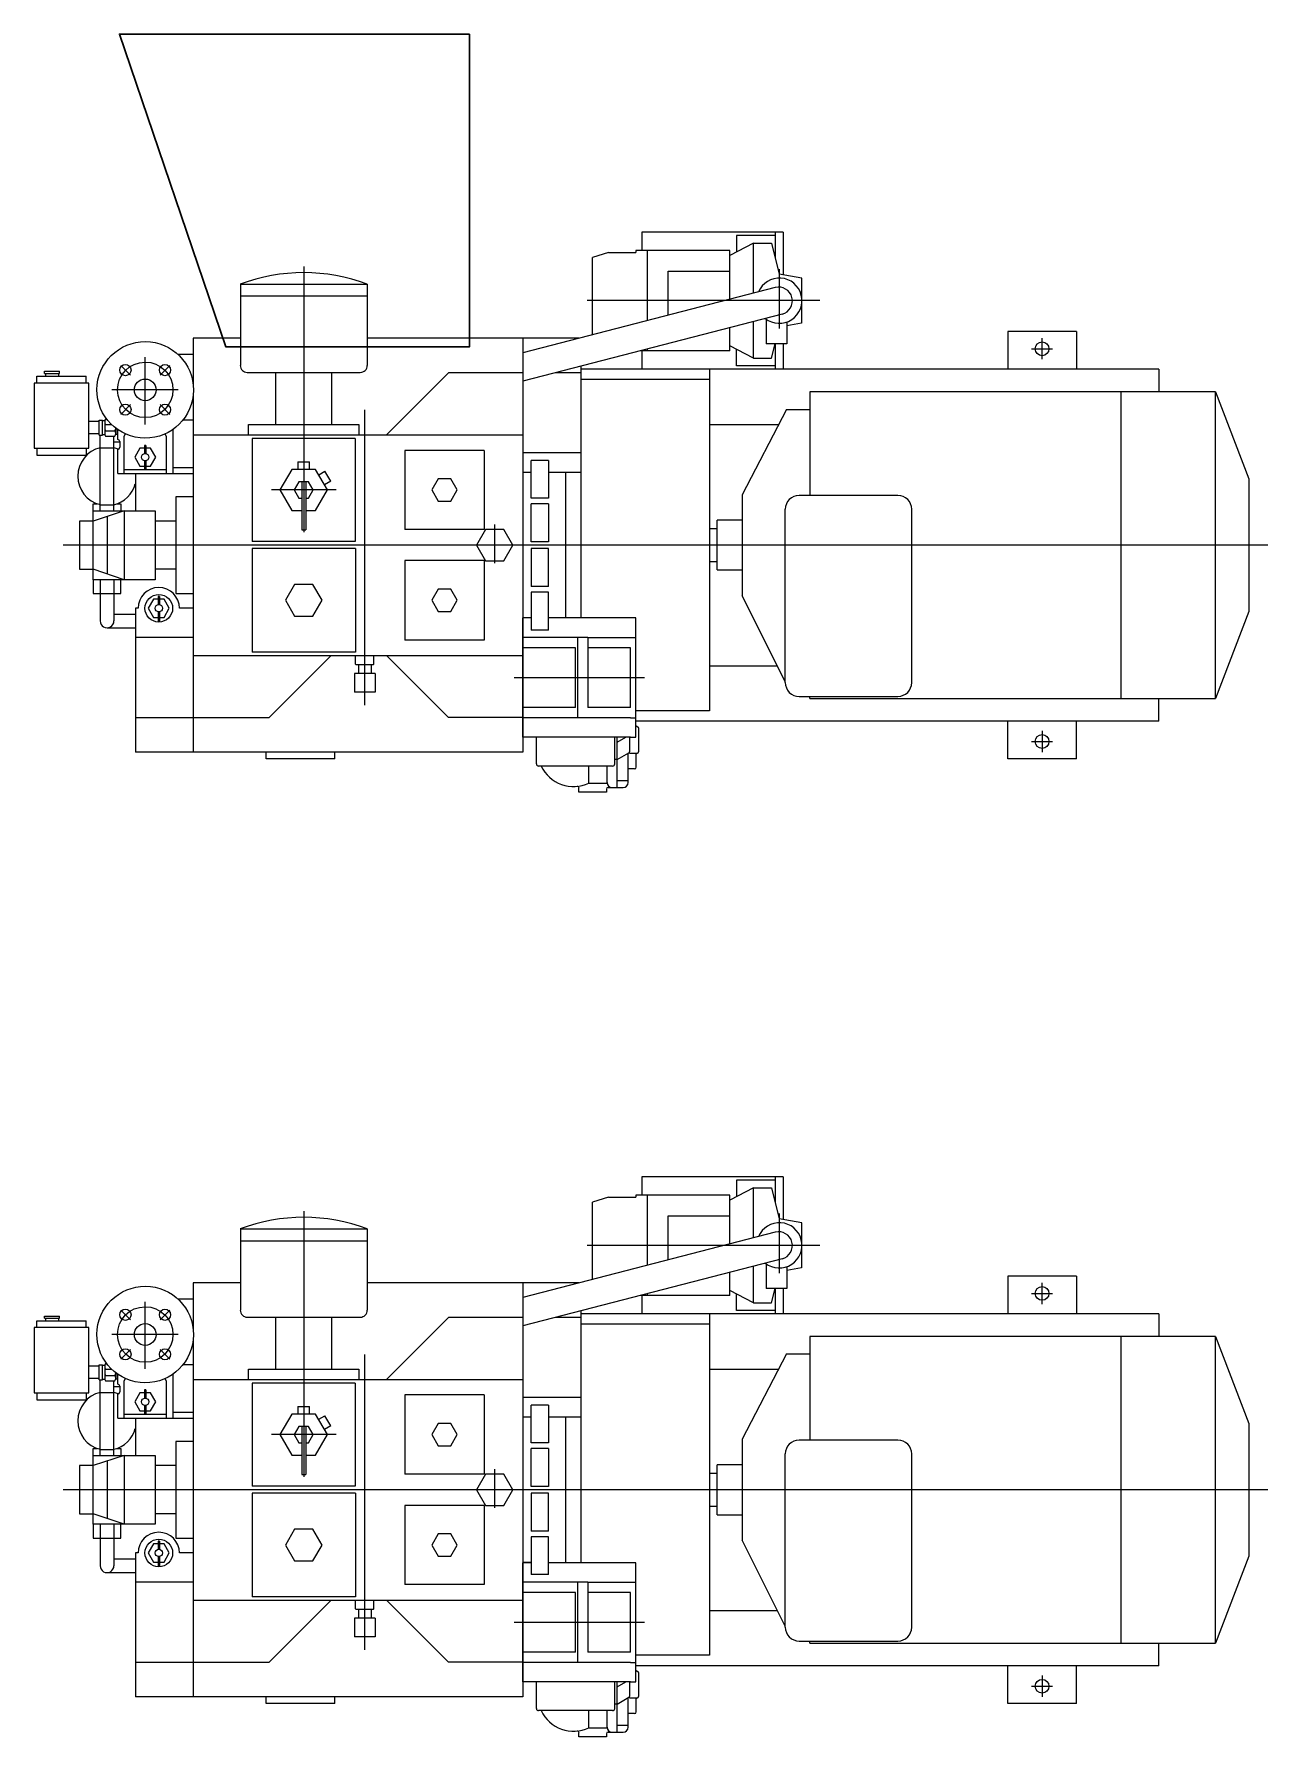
# Model space of a CAD drawing. Header units: millimetres. Extents: x -1838618 to -1600818, y -1770412 to -1553248.
# Drawn here: x -1775000 to -1773027, y -1694119 to -1691396 of the extents above; entities that cross this region are included whole.
import ezdxf

# ---------------------------------------------------------------- set-up
doc = ezdxf.new("R2010")
doc.units = ezdxf.units.MM
doc.header["$LTSCALE"] = 100
doc.layers.add('412equipment', color=6, linetype='Continuous')
doc.layers.add('Vent', color=181, linetype='Continuous', lineweight=30)

# ---------------------------------------------------------------- blocks, each defined once
blk = doc.blocks.new('ENGINEER')
at = {"layer": '412equipment', "color": 9}
for p, q in [((-7203.4, 3433.3), (-7429.5, 3433.3)), ((-7429.5, 3433.3), (-7429.5, 3403.7)), ((-7216.6, 3433.3), (-7216.6, 3392.6)), ((-7203.4, 3433.3), (-7203.4, 3364.9)), ((-7251, 3415.3), (-7288.8, 3395.6)), ((-7278.1, 3427.8), (-7278.1, 3401.2)), ((-7216.6, 3427.8), (-7278.1, 3427.8)), ((-7251, 3335.6), (-7251, 3415.3)), ((-7251, 3415.3), (-7241.5, 3415.3)), ((-7241.5, 3415.3), (-7222.3, 3415.3)), ((-7222.3, 3415.3), (-7210, 3366)), ((-7970.3, 3378.3), (-7970.3, 2953.4)), ((-7483.1, 3400.4), (-7508.3, 3392.5)), ((-7508.3, 3269.1), (-7508.3, 3392.5)), ((-7483.1, 3400.4), (-7439.2, 3400.4)), ((-7288.8, 3403.7), (-7439.2, 3403.7)), ((-7439.2, 3403.7), (-7439.2, 3400.4)), ((-7421.3, 3403.7), (-7421.3, 3291.6)), ((-7288.8, 3325.8), (-7288.8, 3403.7)), ((-8071.7, 3349.8), (-7868.8, 3349.8)), ((-8071.7, 3349.8), (-8071.7, 3219.8)), ((-7868.8, 3349.8), (-7868.8, 3219.8)), ((-7387.5, 3300.3), (-7387.5, 3370.7)), ((-7387.5, 3370.7), (-7288.8, 3370.7)), ((-7210, 3366), (-7210, 3359.8)), ((-7173.5, 3359.7), (-7210, 3366)), ((-7173.5, 3287.4), (-7173.5, 3359.7)), ((-8071.7, 3331.1), (-7868.8, 3331.1)), ((-7216.2, 3344.6), (-7620.1, 3240.3)), ((-7205.2, 3302), (-7620.1, 3194.9)), ((-7288.8, 3243.5), (-7288.8, 3280.5)), ((-7251, 3231.8), (-7251, 3290.2)), ((-7230.5, 3293.9), (-7230.5, 3254.4)), ((-7197.7, 3289.4), (-7197.7, 3254.4)), ((-7174.3, 3287.4), (-7197.7, 3283.3)), ((-6844.4, 3274.2), (-6844.4, 3213.8)), ((-6734.6, 3274.2), (-6844.4, 3274.2)), ((-6734.6, 3274.2), (-6734.6, 3213.8)), ((-8147, 3263.5), (-8147, 3188.6)), ((-8071.7, 3263.5), (-8147, 3263.5)), ((-7530.3, 3263.5), (-7868.8, 3263.5)), ((-7620.1, 3263.5), (-7620.1, 2601.7)), ((-7531.9, 3263.5), (-7531.9, 3263.1)), ((-7288.8, 3243.5), (-7432.2, 3243.5)), ((-7429.5, 3243.5), (-7429.5, 3213.8)), ((-7421.3, 3246.3), (-7421.3, 3243.5)), ((-7251, 3231.8), (-7288.8, 3251.5)), ((-7278.1, 3219.3), (-7278.1, 3245.9)), ((-7197.7, 3254.4), (-7230.5, 3254.4)), ((-7222.3, 3231.8), (-7216.6, 3254.4)), ((-7216.6, 3254.4), (-7216.6, 3213.8)), ((-7203.4, 3254.4), (-7203.4, 3213.8)), ((-8247.5, 3204.6), (-8263, 3220.1)), ((-8223.8, 3125.8), (-8223.8, 3233.2)), ((-8200.1, 3204.6), (-8184.6, 3220.1)), ((-8171.8, 3238), (-8147, 3238)), ((-8147, 3238), (-8147, 3188.6)), ((-7527.4, 3218.9), (-7527.4, 2816.1)), ((-6602.9, 3213.8), (-7527.4, 3213.8)), ((-7321.3, 3213.8), (-7321.3, 2667.9)), ((-7216.6, 3219.3), (-7278.1, 3219.3)), ((-7251, 3231.8), (-7241.5, 3231.8)), ((-7241.5, 3231.8), (-7222.3, 3231.8)), ((-6602.9, 3213.8), (-6602.9, 3178)), ((-8313.8, 3191.9), (-8401.6, 3191.9)), ((-8401.6, 3191.9), (-8401.6, 3087.6)), ((-8397.2, 3202.9), (-8318.2, 3202.9)), ((-8397.2, 3191.9), (-8397.2, 3202.9)), ((-8385.1, 3207.3), (-8385.1, 3210.6)), ((-8385.1, 3210.6), (-8361, 3210.6)), ((-8385.1, 3207.3), (-8361, 3207.3)), ((-8383.5, 3207.3), (-8383.5, 3202.9)), ((-8362.6, 3207.3), (-8362.6, 3202.9)), ((-8361, 3207.3), (-8361, 3210.6)), ((-8318.2, 3191.9), (-8318.2, 3202.9)), ((-8313.8, 3087.6), (-8313.8, 3191.9)), ((-8060.7, 3208.7), (-7879.8, 3208.7)), ((-8014.9, 3125.6), (-8014.9, 3208.7)), ((-7925.6, 3125.6), (-7925.6, 3208.7)), ((-7738.9, 3208.3), (-7838.2, 3109)), ((-7620.1, 3208.3), (-7738.9, 3208.3)), ((-7527.4, 3208.3), (-7568.3, 3208.3)), ((-7321.3, 3197.3), (-7527.4, 3197.3)), ((-8171.1, 3180.9), (-8277.1, 3180.9)), ((-8147, 3173.2), (-8147, 2601.7)), ((-6662.8, 3178), (-7161, 3178)), ((-7161, 3178), (-7161, 3012.4)), ((-6511.9, 3178), (-6662.8, 3178)), ((-6662.8, 2687.2), (-6662.8, 3178)), ((-6511.9, 2687.2), (-6511.9, 3178)), ((-6511.9, 3178), (-6459, 3038.5)), ((-8297.3, 3108.5), (-8297.3, 3132.6)), ((-8297.3, 3132.6), (-8291.9, 3132.6)), ((-8291.9, 3108.5), (-8291.9, 3132.6)), ((-8291.9, 3109.3), (-8291.9, 3131.8)), ((-8291.9, 3131.8), (-8288.4, 3131.8)), ((-8287.2, 3134.3), (-8285.3, 3134.3)), ((-8247.5, 3157.3), (-8263, 3141.8)), ((-8200.1, 3157.3), (-8184.6, 3141.8)), ((-8163.5, 3132.8), (-8147, 3132.8)), ((-7970.3, 3138.5), (-7970.3, 2953.4)), ((-7872.7, 2676.8), (-7872.7, 3149.1)), ((-7198.3, 3149.8), (-7269.2, 3013.3)), ((-7198.3, 3149.8), (-7161.3, 3149.8)), ((-8297.3, 3130.4), (-8313.8, 3130.4)), ((-8297.3, 3110.7), (-8313.8, 3110.7)), ((-8297.3, 3108.5), (-8291.9, 3108.5)), ((-8295.9, 2987.7), (-8295.9, 3108.5)), ((-8291.9, 3109.3), (-8288.4, 3109.3)), ((-8288.6, 3130), (-8288.6, 3111.2)), ((-8287.2, 3125.7), (-8277.7, 3125.7)), ((-8287.2, 3115.5), (-8272.4, 3115.5)), ((-8287.2, 3106.9), (-8272.4, 3106.9)), ((-8273.8, 2987.7), (-8273.8, 3106.9)), ((-8268.3, 3109.3), (-8271.2, 3109.3)), ((-8271, 3119.8), (-8271, 3111.2)), ((-8268.3, 3109.3), (-8267.7, 3109.9)), ((-8267.7, 3101.4), (-8267.7, 3117.4)), ((-8267.7, 3109.9), (-8267.7, 3117.4)), ((-8255.7, 3110.6), (-8257.8, 3106)), ((-8223.8, 3126.1), (-8223.8, 3126.1)), ((-8223.8, 3126.1), (-8223.8, 3126.1)), ((-8189.8, 3106), (-8191.9, 3110.6)), ((-8147, 3109), (-7882.3, 3109)), ((-8058.5, 3125.6), (-7882, 3125.6)), ((-8058.5, 3109), (-8058.5, 3125.6)), ((-7882.3, 3109), (-7620.1, 3109)), ((-7882, 3125.6), (-7882, 3109)), ((-7321.3, 3125.6), (-7210.9, 3125.6)), ((-8401.6, 3087.6), (-8313.8, 3087.6)), ((-8397.2, 3087.6), (-8397.2, 3076.7)), ((-8318.2, 3087.6), (-8318.2, 3076.7)), ((-8295.9, 3088.4), (-8273.8, 3088.4)), ((-8273.8, 3098), (-8264.6, 3098)), ((-8264.6, 3098.2), (-8264.6, 3089.1)), ((-8232.2, 3087.9), (-8240.6, 3073.4)), ((-8224.9, 3087.9), (-8232.2, 3087.9)), ((-8222.7, 3092.2), (-8224.9, 3092.2)), ((-8224.9, 3092.2), (-8224.9, 3079.1)), ((-8222.7, 3092.2), (-8222.7, 3079.1)), ((-8215.4, 3087.9), (-8222.7, 3087.9)), ((-8207, 3073.4), (-8215.4, 3087.9)), ((-7888, 3103.1), (-8052.6, 3103.1)), ((-8052.6, 3103.1), (-8052.6, 2938.5)), ((-7888, 3103.1), (-7888, 2938.5)), ((-7681.8, 3084.2), (-7808.7, 3084.2)), ((-7808.7, 3084.2), (-7808.7, 2957.4)), ((-7681.8, 3084.2), (-7681.8, 2957.4)), ((-7527.4, 3080.4), (-7620.1, 3080.4)), ((-8397.2, 3076.7), (-8318.2, 3076.7)), ((-8240.6, 3073.4), (-8232.2, 3058.8)), ((-8232.2, 3058.8), (-8224.9, 3058.8)), ((-8224.9, 3067.6), (-8224.9, 3052.9)), ((-8222.7, 3052.9), (-8224.9, 3052.9)), ((-8222.7, 3067.6), (-8222.7, 3052.9)), ((-8222.7, 3058.8), (-8215.4, 3058.8)), ((-8215.4, 3058.8), (-8207, 3073.4)), ((-7989.3, 3053.7), (-8008.3, 3020.8)), ((-7951.3, 3053.7), (-7989.3, 3053.7)), ((-7979.6, 3065.7), (-7960.9, 3065.7)), ((-7979.6, 3065.7), (-7979.6, 3053.7)), ((-7960.9, 3053.7), (-7960.9, 3065.7)), ((-7932.2, 3020.8), (-7951.3, 3053.7)), ((-7946.4, 3045.3), (-7936.5, 3051.1)), ((-7927.1, 3035), (-7936.5, 3051.1)), ((-7579, 3068.2), (-7606.6, 3068.2)), ((-7606.6, 3007.6), (-7606.6, 3068.2)), ((-7579, 3068.2), (-7579, 3007.6)), ((-8239.6, 3047), (-8239.6, 2987.7)), ((-7977.9, 3034), (-7985.5, 3020.8)), ((-7962.7, 3034), (-7977.9, 3034)), ((-7973.6, 3034), (-7973.6, 2957.2)), ((-7967, 3034), (-7967, 2957.2)), ((-7955.1, 3020.8), (-7962.7, 3034)), ((-7927.1, 3035), (-7937.1, 3029.2)), ((-7755.5, 3038.5), (-7765.6, 3020.8)), ((-7735.1, 3038.5), (-7755.5, 3038.5)), ((-7724.9, 3020.8), (-7735.1, 3038.5)), ((-7606.6, 3048.9), (-7620.1, 3048.9)), ((-7527.4, 3048.9), (-7579, 3048.9)), ((-7551.4, 3048.9), (-7551.4, 2816.2)), ((-6459, 3038.5), (-6459, 2826.7)), ((-8306.9, 2877.4), (-8306.9, 2998.8)), ((-8306.9, 2998.8), (-8300.7, 2998.8)), ((-8295.9, 2997.3), (-8273.8, 2997.3)), ((-8269, 2998.8), (-8262.8, 2998.8)), ((-8262.8, 2998.8), (-8262.8, 2987.7)), ((-8174.6, 3009.8), (-8174.6, 2855.4)), ((-8147, 3009.8), (-8174.6, 3009.8)), ((-7918.7, 3020.8), (-8021.8, 3020.8)), ((-8008.3, 3020.8), (-7989.3, 2987.9)), ((-7985.5, 3020.8), (-7977.9, 3007.6)), ((-7977.9, 3007.6), (-7973.6, 3007.6)), ((-7962.7, 3007.6), (-7955.1, 3020.8)), ((-7951.3, 2987.9), (-7932.2, 3020.8)), ((-7765.6, 3020.8), (-7755.5, 3003.2)), ((-7755.5, 3003.2), (-7735.1, 3003.2)), ((-7735.1, 3003.2), (-7724.9, 3020.8)), ((-7579, 3007.6), (-7606.6, 3007.6)), ((-7579, 2998.8), (-7606.6, 2998.8)), ((-7606.6, 2938.1), (-7606.6, 2998.8)), ((-7579, 2998.8), (-7579, 2938.1)), ((-7269.2, 3013.3), (-7269.2, 2851.8)), ((-7020, 3012), (-7178.1, 3012)), ((-8329, 2971.2), (-8329, 2894)), ((-8306.9, 2971.2), (-8329, 2971.2)), ((-8306.9, 2987.7), (-8207.7, 2987.7)), ((-8257.3, 2987.7), (-8306.9, 2971.2)), ((-8284.9, 2978.5), (-8284.9, 2886.6)), ((-8257.3, 2987.7), (-8257.3, 2877.4)), ((-8207.7, 2987.7), (-8207.7, 2877.4)), ((-8174.6, 2971.2), (-8207.7, 2971.2)), ((-7989.3, 2987.9), (-7973.6, 2987.9)), ((-7967, 2987.9), (-7951.3, 2987.9)), ((-7308.9, 2892.9), (-7308.9, 2972.3)), ((-7269.2, 2972.3), (-7308.9, 2972.3)), ((-7200.2, 2712.8), (-7200.2, 2990)), ((-6998, 2712.8), (-6998, 2990)), ((-7973.6, 2957.2), (-7967, 2957.2)), ((-7681.8, 2957.4), (-7808.7, 2957.4)), ((-7679.7, 2957.8), (-7694.2, 2932.6)), ((-7650.5, 2957.8), (-7679.7, 2957.8)), ((-7665.1, 2965.6), (-7665.1, 2904)), ((-7635.9, 2932.6), (-7650.5, 2957.8)), ((-7321.3, 2959.1), (-7308.9, 2959.1)), ((-7887.5, 2927.1), (-8053, 2927.1)), ((-8053, 2927.1), (-8053, 2761.6)), ((-7888, 2938.5), (-8052.6, 2938.5)), ((-7887.5, 2927.1), (-7887.5, 2761.6)), ((-7694.2, 2932.6), (-7679.7, 2907.3)), ((-7650.5, 2907.3), (-7635.9, 2932.6)), ((-7579, 2938.1), (-7606.6, 2938.1)), ((-7579, 2927.1), (-7606.6, 2927.1)), ((-7606.6, 2927.1), (-7606.6, 2866.4)), ((-7579, 2866.4), (-7579, 2927.1)), ((-8329, 2894), (-8306.9, 2894)), ((-8257.3, 2877.4), (-8306.9, 2894)), ((-8174.6, 2894), (-8207.7, 2894)), ((-7681.8, 2907.8), (-7808.7, 2907.8)), ((-7808.7, 2907.8), (-7808.7, 2780.9)), ((-7681.8, 2907.8), (-7681.8, 2780.9)), ((-7679.7, 2907.3), (-7650.5, 2907.3)), ((-7308.9, 2906.1), (-7321.3, 2906.1)), ((-7308.9, 2892.9), (-7269.2, 2892.9)), ((-8207.7, 2877.4), (-8306.9, 2877.4)), ((-8306.9, 2877.4), (-8306.9, 2855.4)), ((-8295.9, 2877.4), (-8295.9, 2811.3)), ((-8273.8, 2877.4), (-8273.8, 2811.3)), ((-8262.8, 2855.4), (-8262.8, 2877.4)), ((-7984.9, 2869.7), (-7999.5, 2844.4)), ((-7955.6, 2869.7), (-7984.9, 2869.7)), ((-7941, 2844.4), (-7955.6, 2869.7)), ((-7755.5, 2862), (-7765.6, 2844.4)), ((-7735.1, 2862), (-7755.5, 2862)), ((-7724.9, 2844.4), (-7735.1, 2862)), ((-7579, 2866.4), (-7606.6, 2866.4)), ((-8306.9, 2855.4), (-8262.8, 2855.4)), ((-8210.5, 2846.2), (-8218.9, 2831.7)), ((-8203.3, 2846.2), (-8210.5, 2846.2)), ((-8203.3, 2850.5), (-8203.3, 2837.4)), ((-8201, 2850.5), (-8203.3, 2850.5)), ((-8201, 2850.5), (-8201, 2837.4)), ((-8193.7, 2846.2), (-8201, 2846.2)), ((-8185.3, 2831.7), (-8193.7, 2846.2)), ((-8174.6, 2855.4), (-8147, 2855.4)), ((-7999.5, 2844.4), (-7984.9, 2819)), ((-7955.6, 2819), (-7941, 2844.4)), ((-7765.6, 2844.4), (-7755.5, 2826.7)), ((-7735.1, 2826.7), (-7724.9, 2844.4)), ((-7579, 2857.6), (-7606.6, 2857.6)), ((-7606.6, 2857.6), (-7606.6, 2796.9)), ((-7579, 2796.9), (-7579, 2857.6)), ((-7200.2, 2714.4), (-7269.2, 2851.8)), ((-8273.8, 2822.3), (-8239.6, 2822.3)), ((-8239.6, 2831.7), (-8239.6, 2601.7)), ((-8235.2, 2831.7), (-8239.6, 2831.7)), ((-8218.9, 2831.7), (-8210.5, 2817.1)), ((-8210.5, 2817.1), (-8203.3, 2817.1)), ((-8203.3, 2825.9), (-8203.3, 2811.1)), ((-8201, 2811.1), (-8203.3, 2811.1)), ((-8201, 2825.9), (-8201, 2811.1)), ((-8201, 2817.1), (-8193.7, 2817.1)), ((-8193.7, 2817.1), (-8185.3, 2831.7)), ((-8147, 2831.7), (-8169.1, 2831.7)), ((-7984.9, 2819), (-7955.6, 2819)), ((-7755.5, 2826.7), (-7735.1, 2826.7)), ((-7606.6, 2816.2), (-7620.1, 2816.2)), ((-6459, 2826.7), (-6511.9, 2687.2)), ((-8284.9, 2800.2), (-8239.6, 2800.2)), ((-8147, 2784.8), (-8239.6, 2784.8)), ((-7681.8, 2780.9), (-7808.7, 2780.9)), ((-7579, 2796.9), (-7606.6, 2796.9)), ((-8147, 2756.1), (-7620.1, 2756.1)), ((-7887.5, 2761.6), (-8053, 2761.6)), ((-8025.7, 2656.9), (-7926.4, 2756.1)), ((-7887.3, 2742.3), (-7887.3, 2756.1)), ((-7858, 2742.3), (-7858, 2756.1)), ((-7738.9, 2656.9), (-7838.2, 2756.1)), ((-7889.2, 2727.4), (-7889.2, 2697.3)), ((-7856.1, 2727.4), (-7889.2, 2727.4)), ((-7886.8, 2741.7), (-7887.3, 2742.3)), ((-7886.8, 2741.7), (-7858.5, 2741.7)), ((-7882.8, 2741.7), (-7882.8, 2727.4)), ((-7862.5, 2741.7), (-7862.5, 2727.4)), ((-7858, 2742.3), (-7858.5, 2741.7)), ((-7856.1, 2727.4), (-7856.1, 2697.3)), ((-7321.3, 2739.6), (-7212.8, 2739.6)), ((-7856.1, 2697.3), (-7889.2, 2697.3)), ((-7633.6, 2720.8), (-7425.2, 2720.8)), ((-7178.1, 2690.7), (-7020, 2690.7)), ((-7161, 2687.2), (-7161, 2690.7)), ((-7161, 2687.2), (-6662.8, 2687.2)), ((-6662.8, 2687.2), (-6511.9, 2687.2)), ((-6602.9, 2651.3), (-6602.9, 2687.2)), ((-8239.6, 2656.9), (-8025.7, 2656.9)), ((-7620.1, 2656.9), (-7738.9, 2656.9)), ((-7321.3, 2667.9), (-7439, 2667.9)), ((-6602.9, 2651.3), (-7439, 2651.3)), ((-6844.4, 2591), (-6844.4, 2651.3)), ((-6734.6, 2591), (-6734.6, 2651.3)), ((-7620.1, 2601.7), (-8239.6, 2601.7)), ((-8030.5, 2591), (-8030.5, 2601.7)), ((-7920.8, 2591), (-8030.5, 2591)), ((-7920.8, 2591), (-7920.8, 2601.7)), ((-6734.6, 2591), (-6844.4, 2591)), ((-7530.1, 2537.4), (-7530.1, 2544.1)), ((-7486.2, 2537.4), (-7530.1, 2537.4)), ((-7486.2, 2542.3), (-7486.2, 2537.4)), ((-7203.4, 1922.6), (-7429.5, 1922.6)), ((-7429.5, 1922.6), (-7429.5, 1893)), ((-7278.1, 1917.1), (-7278.1, 1890.5)), ((-7216.6, 1917.1), (-7278.1, 1917.1)), ((-7216.6, 1922.6), (-7216.6, 1881.8)), ((-7203.4, 1922.6), (-7203.4, 1854.2)), ((-7483.1, 1889.7), (-7508.3, 1881.8)), ((-7508.3, 1758.4), (-7508.3, 1881.8)), ((-7483.1, 1889.7), (-7439.2, 1889.7)), ((-7288.8, 1893), (-7439.2, 1893)), ((-7439.2, 1893), (-7439.2, 1889.7)), ((-7421.3, 1893), (-7421.3, 1780.9)), ((-7251, 1904.6), (-7288.8, 1884.9)), ((-7288.8, 1815.1), (-7288.8, 1893)), ((-7251, 1824.9), (-7251, 1904.6)), ((-7251, 1904.6), (-7241.5, 1904.6)), ((-7241.5, 1904.6), (-7222.3, 1904.6)), ((-7222.3, 1904.6), (-7210, 1855.3)), ((-7970.3, 1867.6), (-7970.3, 1442.7)), ((-7387.5, 1789.6), (-7387.5, 1860)), ((-7387.5, 1860), (-7288.8, 1860)), ((-7210, 1855.3), (-7210, 1849.1)), ((-7173.5, 1848.9), (-7210, 1855.3)), ((-8071.7, 1839.1), (-7868.8, 1839.1)), ((-8071.7, 1839.1), (-8071.7, 1709)), ((-7868.8, 1839.1), (-7868.8, 1709)), ((-7216.2, 1833.8), (-7620.1, 1729.6)), ((-7173.5, 1776.6), (-7173.5, 1848.9)), ((-8071.7, 1820.3), (-7868.8, 1820.3)), ((-7205.2, 1791.3), (-7620.1, 1684.2)), ((-7251, 1721.1), (-7251, 1779.5)), ((-7230.5, 1783.1), (-7230.5, 1743.7)), ((-7197.7, 1778.7), (-7197.7, 1743.7)), ((-7174.3, 1776.6), (-7197.7, 1772.5)), ((-8147, 1752.7), (-8147, 1677.9)), ((-8071.7, 1752.7), (-8147, 1752.7)), ((-7530.3, 1752.7), (-7868.8, 1752.7)), ((-7620.1, 1752.7), (-7620.1, 1091)), ((-7531.9, 1752.7), (-7531.9, 1752.3)), ((-7288.8, 1732.7), (-7288.8, 1769.8)), ((-7197.7, 1743.7), (-7230.5, 1743.7)), ((-7222.3, 1721.1), (-7216.6, 1743.7)), ((-7216.6, 1743.7), (-7216.6, 1703.1)), ((-7203.4, 1743.7), (-7203.4, 1703.1)), ((-6844.4, 1763.5), (-6844.4, 1703.1)), ((-6734.6, 1763.5), (-6844.4, 1763.5)), ((-6734.6, 1763.5), (-6734.6, 1703.1)), ((-8223.8, 1615.1), (-8223.8, 1722.4)), ((-8171.8, 1727.3), (-8147, 1727.3)), ((-8147, 1727.3), (-8147, 1677.9)), ((-7288.8, 1732.7), (-7432.2, 1732.7)), ((-7429.5, 1732.7), (-7429.5, 1703.1)), ((-7421.3, 1735.5), (-7421.3, 1732.7)), ((-7251, 1721.1), (-7288.8, 1740.8)), ((-7278.1, 1708.6), (-7278.1, 1735.2)), ((-7251, 1721.1), (-7241.5, 1721.1)), ((-7241.5, 1721.1), (-7222.3, 1721.1)), ((-8397.2, 1692.2), (-8318.2, 1692.2)), ((-8397.2, 1681.2), (-8397.2, 1692.2)), ((-8385.1, 1696.5), (-8385.1, 1699.8)), ((-8385.1, 1699.8), (-8361, 1699.8)), ((-8385.1, 1696.5), (-8361, 1696.5)), ((-8383.5, 1696.5), (-8383.5, 1692.2)), ((-8362.6, 1696.5), (-8362.6, 1692.2)), ((-8361, 1696.5), (-8361, 1699.8)), ((-8318.2, 1681.2), (-8318.2, 1692.2)), ((-8247.5, 1693.9), (-8263, 1709.4)), ((-8200.1, 1693.9), (-8184.6, 1709.4)), ((-8060.7, 1698), (-7879.8, 1698)), ((-8014.9, 1614.9), (-8014.9, 1698)), ((-7925.6, 1614.9), (-7925.6, 1698)), ((-7738.9, 1697.6), (-7838.2, 1598.3)), ((-7620.1, 1697.6), (-7738.9, 1697.6)), ((-7527.4, 1697.6), (-7568.3, 1697.6)), ((-7527.4, 1708.1), (-7527.4, 1305.3)), ((-6602.9, 1703.1), (-7527.4, 1703.1)), ((-7321.3, 1703.1), (-7321.3, 1157.2)), ((-7216.6, 1708.6), (-7278.1, 1708.6)), ((-6602.9, 1703.1), (-6602.9, 1667.3)), ((-8313.8, 1681.2), (-8401.6, 1681.2)), ((-8401.6, 1681.2), (-8401.6, 1576.9)), ((-8313.8, 1576.9), (-8313.8, 1681.2)), ((-8171.1, 1670.2), (-8277.1, 1670.2)), ((-8147, 1662.5), (-8147, 1091)), ((-7321.3, 1686.6), (-7527.4, 1686.6)), ((-6662.8, 1667.3), (-7161, 1667.3)), ((-7161, 1667.3), (-7161, 1501.6)), ((-6511.9, 1667.3), (-6662.8, 1667.3)), ((-6662.8, 1176.5), (-6662.8, 1667.3)), ((-6511.9, 1176.5), (-6511.9, 1667.3)), ((-6511.9, 1667.3), (-6459, 1527.8)), ((-8247.5, 1646.5), (-8263, 1631)), ((-8200.1, 1646.5), (-8184.6, 1631)), ((-7872.7, 1166.1), (-7872.7, 1638.4)), ((-7198.3, 1639.1), (-7269.2, 1502.6)), ((-7198.3, 1639.1), (-7161.3, 1639.1)), ((-8297.3, 1619.7), (-8313.8, 1619.7)), ((-8297.3, 1597.8), (-8297.3, 1621.9)), ((-8297.3, 1621.9), (-8291.9, 1621.9)), ((-8291.9, 1597.8), (-8291.9, 1621.9)), ((-8291.9, 1598.6), (-8291.9, 1621.1)), ((-8291.9, 1621.1), (-8288.4, 1621.1)), ((-8288.6, 1619.3), (-8288.6, 1600.4)), ((-8287.2, 1623.6), (-8285.3, 1623.6)), ((-8287.2, 1615), (-8277.7, 1615)), ((-8271, 1609.1), (-8271, 1600.4)), ((-8223.8, 1615.3), (-8223.8, 1615.3)), ((-8223.8, 1615.3), (-8223.8, 1615.3)), ((-8163.5, 1622.1), (-8147, 1622.1)), ((-8058.5, 1614.9), (-7882, 1614.9)), ((-8058.5, 1598.3), (-8058.5, 1614.9)), ((-7970.3, 1627.8), (-7970.3, 1442.7)), ((-7882, 1614.9), (-7882, 1598.3)), ((-7321.3, 1614.9), (-7210.9, 1614.9)), ((-8297.3, 1600), (-8313.8, 1600)), ((-8297.3, 1597.8), (-8291.9, 1597.8)), ((-8295.9, 1477), (-8295.9, 1597.8)), ((-8291.9, 1598.6), (-8288.4, 1598.6)), ((-8287.2, 1604.7), (-8272.4, 1604.7)), ((-8287.2, 1596.1), (-8272.4, 1596.1)), ((-8273.8, 1477), (-8273.8, 1596.1)), ((-8273.8, 1587.3), (-8264.6, 1587.3)), ((-8268.3, 1598.6), (-8271.2, 1598.6)), ((-8268.3, 1598.6), (-8267.7, 1599.2)), ((-8267.7, 1590.6), (-8267.7, 1606.7)), ((-8267.7, 1599.2), (-8267.7, 1606.7)), ((-8264.6, 1587.5), (-8264.6, 1578.3)), ((-8255.7, 1599.9), (-8257.8, 1595.3)), ((-8222.7, 1581.5), (-8224.9, 1581.5)), ((-8224.9, 1581.5), (-8224.9, 1568.4)), ((-8222.7, 1581.5), (-8222.7, 1568.4)), ((-8189.8, 1595.3), (-8191.9, 1599.9)), ((-8147, 1598.3), (-7882.3, 1598.3)), ((-7888, 1592.4), (-8052.6, 1592.4)), ((-8052.6, 1592.4), (-8052.6, 1427.8)), ((-7888, 1592.4), (-7888, 1427.8)), ((-7882.3, 1598.3), (-7620.1, 1598.3)), ((-8401.6, 1576.9), (-8313.8, 1576.9)), ((-8397.2, 1576.9), (-8397.2, 1566)), ((-8397.2, 1566), (-8318.2, 1566)), ((-8318.2, 1576.9), (-8318.2, 1566)), ((-8295.9, 1577.7), (-8273.8, 1577.7)), ((-8232.2, 1577.2), (-8240.6, 1562.7)), ((-8240.6, 1562.7), (-8232.2, 1548.1)), ((-8224.9, 1577.2), (-8232.2, 1577.2)), ((-8224.9, 1556.9), (-8224.9, 1542.1)), ((-8215.4, 1577.2), (-8222.7, 1577.2)), ((-8222.7, 1556.9), (-8222.7, 1542.1)), ((-8207, 1562.7), (-8215.4, 1577.2)), ((-8215.4, 1548.1), (-8207, 1562.7)), ((-7979.6, 1555), (-7960.9, 1555)), ((-7979.6, 1555), (-7979.6, 1543)), ((-7960.9, 1543), (-7960.9, 1555)), ((-7681.8, 1573.5), (-7808.7, 1573.5)), ((-7808.7, 1573.5), (-7808.7, 1446.7)), ((-7681.8, 1573.5), (-7681.8, 1446.7)), ((-7527.4, 1569.7), (-7620.1, 1569.7)), ((-7579, 1557.5), (-7606.6, 1557.5)), ((-7606.6, 1496.9), (-7606.6, 1557.5)), ((-7579, 1557.5), (-7579, 1496.9)), ((-8239.6, 1536.3), (-8239.6, 1477)), ((-8232.2, 1548.1), (-8224.9, 1548.1)), ((-8222.7, 1542.1), (-8224.9, 1542.1)), ((-8222.7, 1548.1), (-8215.4, 1548.1)), ((-7989.3, 1543), (-8008.3, 1510.1)), ((-7951.3, 1543), (-7989.3, 1543)), ((-7932.2, 1510.1), (-7951.3, 1543)), ((-7946.4, 1534.6), (-7936.5, 1540.4)), ((-7927.1, 1524.3), (-7936.5, 1540.4)), ((-7755.5, 1527.7), (-7765.6, 1510.1)), ((-7735.1, 1527.7), (-7755.5, 1527.7)), ((-7724.9, 1510.1), (-7735.1, 1527.7)), ((-7606.6, 1538.2), (-7620.1, 1538.2)), ((-7527.4, 1538.2), (-7579, 1538.2)), ((-7551.4, 1538.2), (-7551.4, 1305.5)), ((-6459, 1527.8), (-6459, 1316)), ((-8174.6, 1499.1), (-8174.6, 1344.7)), ((-8147, 1499.1), (-8174.6, 1499.1)), ((-7918.7, 1510.1), (-8021.8, 1510.1)), ((-8008.3, 1510.1), (-7989.3, 1477.2)), ((-7977.9, 1523.3), (-7985.5, 1510.1)), ((-7985.5, 1510.1), (-7977.9, 1496.9)), ((-7962.7, 1523.3), (-7977.9, 1523.3)), ((-7973.6, 1523.3), (-7973.6, 1446.4)), ((-7967, 1523.3), (-7967, 1446.4)), ((-7955.1, 1510.1), (-7962.7, 1523.3)), ((-7962.7, 1496.9), (-7955.1, 1510.1)), ((-7951.3, 1477.2), (-7932.2, 1510.1)), ((-7927.1, 1524.3), (-7937.1, 1518.5)), ((-7765.6, 1510.1), (-7755.5, 1492.4)), ((-7735.1, 1492.4), (-7724.9, 1510.1)), ((-7269.2, 1502.6), (-7269.2, 1341.1)), ((-7020, 1501.3), (-7178.1, 1501.3)), ((-8306.9, 1366.7), (-8306.9, 1488)), ((-8306.9, 1488), (-8300.7, 1488)), ((-8306.9, 1477), (-8207.7, 1477)), ((-8257.3, 1477), (-8306.9, 1460.5)), ((-8295.9, 1486.6), (-8273.8, 1486.6)), ((-8269, 1488), (-8262.8, 1488)), ((-8262.8, 1488), (-8262.8, 1477)), ((-8257.3, 1477), (-8257.3, 1366.7)), ((-8207.7, 1477), (-8207.7, 1366.7)), ((-7989.3, 1477.2), (-7973.6, 1477.2)), ((-7977.9, 1496.9), (-7973.6, 1496.9)), ((-7967, 1477.2), (-7951.3, 1477.2)), ((-7755.5, 1492.4), (-7735.1, 1492.4)), ((-7579, 1496.9), (-7606.6, 1496.9)), ((-7579, 1488), (-7606.6, 1488)), ((-7606.6, 1427.4), (-7606.6, 1488)), ((-7579, 1488), (-7579, 1427.4)), ((-7200.2, 1202.1), (-7200.2, 1479.2)), ((-6998, 1202.1), (-6998, 1479.2)), ((-8329, 1460.5), (-8329, 1383.3)), ((-8306.9, 1460.5), (-8329, 1460.5)), ((-8284.9, 1467.8), (-8284.9, 1375.9)), ((-8174.6, 1460.5), (-8207.7, 1460.5)), ((-7973.6, 1446.4), (-7967, 1446.4)), ((-7681.8, 1446.7), (-7808.7, 1446.7)), ((-7679.7, 1447.1), (-7694.2, 1421.9)), ((-7650.5, 1447.1), (-7679.7, 1447.1)), ((-7665.1, 1454.9), (-7665.1, 1393.3)), ((-7635.9, 1421.9), (-7650.5, 1447.1)), ((-7321.3, 1448.3), (-7308.9, 1448.3)), ((-7308.9, 1382.1), (-7308.9, 1461.6)), ((-7269.2, 1461.6), (-7308.9, 1461.6)), ((-7887.5, 1416.3), (-8053, 1416.3)), ((-8053, 1416.3), (-8053, 1250.9)), ((-7888, 1427.8), (-8052.6, 1427.8)), ((-7887.5, 1416.3), (-7887.5, 1250.9)), ((-7694.2, 1421.9), (-7679.7, 1396.6)), ((-7650.5, 1396.6), (-7635.9, 1421.9)), ((-7579, 1427.4), (-7606.6, 1427.4)), ((-7579, 1416.3), (-7606.6, 1416.3)), ((-7606.6, 1416.3), (-7606.6, 1355.7)), ((-7579, 1355.7), (-7579, 1416.3)), ((-7681.8, 1397), (-7808.7, 1397)), ((-7808.7, 1397), (-7808.7, 1270.2)), ((-7681.8, 1397), (-7681.8, 1270.2)), ((-7679.7, 1396.6), (-7650.5, 1396.6)), ((-7308.9, 1395.4), (-7321.3, 1395.4)), ((-8329, 1383.3), (-8306.9, 1383.3)), ((-8257.3, 1366.7), (-8306.9, 1383.3)), ((-8207.7, 1366.7), (-8306.9, 1366.7)), ((-8306.9, 1366.7), (-8306.9, 1344.7)), ((-8295.9, 1366.7), (-8295.9, 1300.5)), ((-8273.8, 1366.7), (-8273.8, 1300.5)), ((-8262.8, 1344.7), (-8262.8, 1366.7)), ((-8174.6, 1383.3), (-8207.7, 1383.3)), ((-7308.9, 1382.1), (-7269.2, 1382.1)), ((-8306.9, 1344.7), (-8262.8, 1344.7)), ((-8210.5, 1335.5), (-8218.9, 1320.9)), ((-8203.3, 1335.5), (-8210.5, 1335.5)), ((-8203.3, 1339.8), (-8203.3, 1326.7)), ((-8201, 1339.8), (-8203.3, 1339.8)), ((-8201, 1339.8), (-8201, 1326.7)), ((-8193.7, 1335.5), (-8201, 1335.5)), ((-8185.3, 1320.9), (-8193.7, 1335.5)), ((-8174.6, 1344.7), (-8147, 1344.7)), ((-7984.9, 1359), (-7999.5, 1333.6)), ((-7955.6, 1359), (-7984.9, 1359)), ((-7941, 1333.6), (-7955.6, 1359)), ((-7755.5, 1351.3), (-7765.6, 1333.6)), ((-7735.1, 1351.3), (-7755.5, 1351.3)), ((-7724.9, 1333.6), (-7735.1, 1351.3)), ((-7579, 1355.7), (-7606.6, 1355.7)), ((-7579, 1346.9), (-7606.6, 1346.9)), ((-7606.6, 1346.9), (-7606.6, 1286.2)), ((-7579, 1286.2), (-7579, 1346.9)), ((-7200.2, 1203.7), (-7269.2, 1341.1)), ((-8273.8, 1311.6), (-8239.6, 1311.6)), ((-8239.6, 1320.9), (-8239.6, 1091)), ((-8235.2, 1320.9), (-8239.6, 1320.9)), ((-8218.9, 1320.9), (-8210.5, 1306.4)), ((-8203.3, 1315.2), (-8203.3, 1300.4)), ((-8201, 1315.2), (-8201, 1300.4)), ((-8193.7, 1306.4), (-8185.3, 1320.9)), ((-8147, 1320.9), (-8169.1, 1320.9)), ((-7999.5, 1333.6), (-7984.9, 1308.3)), ((-7984.9, 1308.3), (-7955.6, 1308.3)), ((-7955.6, 1308.3), (-7941, 1333.6)), ((-7765.6, 1333.6), (-7755.5, 1316)), ((-7755.5, 1316), (-7735.1, 1316)), ((-7735.1, 1316), (-7724.9, 1333.6)), ((-6459, 1316), (-6511.9, 1176.5)), ((-8284.9, 1289.5), (-8239.6, 1289.5)), ((-8210.5, 1306.4), (-8203.3, 1306.4)), ((-8201, 1300.4), (-8203.3, 1300.4)), ((-8201, 1306.4), (-8193.7, 1306.4)), ((-7606.6, 1305.5), (-7620.1, 1305.5)), ((-7579, 1286.2), (-7606.6, 1286.2)), ((-8147, 1274.1), (-8239.6, 1274.1)), ((-7681.8, 1270.2), (-7808.7, 1270.2)), ((-8147, 1245.4), (-7620.1, 1245.4)), ((-7887.5, 1250.9), (-8053, 1250.9)), ((-8025.7, 1146.1), (-7926.4, 1245.4)), ((-7887.3, 1231.5), (-7887.3, 1245.4)), ((-7886.8, 1231), (-7887.3, 1231.5)), ((-7886.8, 1231), (-7858.5, 1231)), ((-7882.8, 1231), (-7882.8, 1216.6)), ((-7862.5, 1231), (-7862.5, 1216.6)), ((-7858, 1231.5), (-7858.5, 1231)), ((-7858, 1231.5), (-7858, 1245.4)), ((-7738.9, 1146.1), (-7838.2, 1245.4)), ((-7321.3, 1228.9), (-7212.8, 1228.9)), ((-7889.2, 1216.6), (-7889.2, 1186.5)), ((-7856.1, 1216.6), (-7889.2, 1216.6)), ((-7856.1, 1216.6), (-7856.1, 1186.5)), ((-7633.6, 1210.1), (-7425.2, 1210.1)), ((-7856.1, 1186.5), (-7889.2, 1186.5)), ((-7178.1, 1180), (-7020, 1180)), ((-7161, 1176.5), (-7161, 1180)), ((-7161, 1176.5), (-6662.8, 1176.5)), ((-6662.8, 1176.5), (-6511.9, 1176.5)), ((-6602.9, 1140.6), (-6602.9, 1176.5)), ((-8239.6, 1146.1), (-8025.7, 1146.1)), ((-7620.1, 1146.1), (-7738.9, 1146.1)), ((-7321.3, 1157.2), (-7439, 1157.2)), ((-6602.9, 1140.6), (-7439, 1140.6)), ((-6844.4, 1080.3), (-6844.4, 1140.6)), ((-6734.6, 1080.3), (-6734.6, 1140.6)), ((-7620.1, 1091), (-8239.6, 1091)), ((-8030.5, 1080.3), (-8030.5, 1091)), ((-7920.8, 1080.3), (-7920.8, 1091)), ((-7920.8, 1080.3), (-8030.5, 1080.3)), ((-6734.6, 1080.3), (-6844.4, 1080.3)), ((-7530.1, 1026.7), (-7530.1, 1033.3)), ((-7486.2, 1026.7), (-7530.1, 1026.7)), ((-7486.2, 1031.6), (-7486.2, 1026.7))]:
    blk.add_line(p, q, dxfattribs=at)
at = {"layer": '412equipment', "color": 9, "ltscale": 0.1}
for p, q in [((-7209.7, 3374.2), (-7209.7, 3279.2)), ((-7145, 3323.6), (-7517.1, 3323.6)), ((-7967, 3007.6), (-7962.7, 3007.6)), ((-7441.3, 2574.7), (-7451.6, 2574.7)), ((-7209.7, 1863.5), (-7209.7, 1768.4)), ((-7145, 1812.8), (-7517.1, 1812.8)), ((-7967, 1496.9), (-7962.7, 1496.9)), ((-7441.3, 1064), (-7451.6, 1064))]:
    blk.add_line(p, q, dxfattribs=at)
at = {"layer": '412equipment', "color": 9, "ltscale": 0.2}
for p, q in [((-6806.3, 3246.6), (-6772.7, 3246.6)), ((-6789.5, 3229.8), (-6789.5, 3263.4)), ((-6428.2, 2932.6), (-8355.3, 2932.6)), ((-6806.3, 2618.6), (-6772.7, 2618.6)), ((-6789.5, 2635.4), (-6789.5, 2601.7)), ((-6789.5, 1719), (-6789.5, 1752.7)), ((-6806.3, 1735.9), (-6772.7, 1735.9)), ((-6428.2, 1421.9), (-8355.3, 1421.9)), ((-6789.5, 1124.7), (-6789.5, 1091)), ((-6806.3, 1107.8), (-6772.7, 1107.8))]:
    blk.add_line(p, q, dxfattribs=at)
at = {"layer": '412equipment', "color": 9, "linetype": 'Continuous'}
for p, q in [((-8147, 3173.2), (-8147, 3047)), ((-8257.8, 3106), (-8257.8, 3047)), ((-8189.8, 3047), (-8189.8, 3106)), ((-8179.9, 3117.4), (-8179.9, 3047)), ((-8267.7, 3047), (-8267.7, 3085.9)), ((-8257.8, 3053.6), (-8224.9, 3053.6)), ((-8222.7, 3053.6), (-8189.8, 3053.6)), ((-8179.9, 3056.8), (-8147, 3056.8)), ((-8267.7, 3047), (-8147, 3047)), ((-7620.1, 2806.5), (-7620.1, 2816.1)), ((-7606.6, 2816.1), (-7620.1, 2816.1)), ((-7620.1, 2790.5), (-7620.1, 2806.5)), ((-7447.8, 2816.1), (-7579, 2816.1)), ((-7439, 2816.1), (-7447.8, 2816.1)), ((-7439, 2785), (-7439, 2816.1)), ((-7620.1, 2785), (-7620.1, 2790.5)), ((-7535.6, 2785), (-7620.1, 2785)), ((-7620.1, 2768.5), (-7620.1, 2785)), ((-7515.8, 2785), (-7535.6, 2785)), ((-7532.3, 2785), (-7532.3, 2656.6)), ((-7515.8, 2785), (-7439, 2785)), ((-7515.8, 2785), (-7515.8, 2768.5)), ((-7439, 2656.6), (-7439, 2785)), ((-7535.6, 2768.5), (-7620.1, 2768.5)), ((-7620.1, 2673.1), (-7620.1, 2768.5)), ((-7535.6, 2673.1), (-7535.6, 2768.5)), ((-7447.8, 2768.5), (-7515.8, 2768.5)), ((-7515.8, 2768.5), (-7515.8, 2673.1)), ((-7447.8, 2673.1), (-7447.8, 2768.5)), ((-7535.6, 2673.1), (-7620.1, 2673.1)), ((-7620.1, 2656.6), (-7620.1, 2673.1)), ((-7447.8, 2673.1), (-7515.8, 2673.1)), ((-7620.1, 2651.2), (-7620.1, 2656.6)), ((-7447.8, 2656.6), (-7620.1, 2656.6)), ((-7620.1, 2635.2), (-7620.1, 2651.2)), ((-7447.8, 2656.6), (-7439, 2656.6)), ((-7439, 2625.6), (-7439, 2664)), ((-7439, 2625.6), (-7439, 2656.6)), ((-7439, 2644), (-7435.6, 2641.7)), ((-7620.1, 2625.6), (-7620.1, 2635.2)), ((-7447.8, 2625.6), (-7620.1, 2625.6)), ((-7598.1, 2582.7), (-7598.1, 2625.6)), ((-7473, 2582.7), (-7473, 2625.6)), ((-7469.3, 2545.1), (-7469.3, 2625.6)), ((-7469.3, 2617.6), (-7455.2, 2625.6)), ((-7449, 2603.1), (-7449, 2625.6)), ((-7447.8, 2625.6), (-7439, 2625.6)), ((-7434.6, 2602.2), (-7434.6, 2639.9)), ((-7469.3, 2590), (-7473, 2590)), ((-7469.3, 2590), (-7450.3, 2600.7)), ((-7451.6, 2552.8), (-7451.6, 2600)), ((-7437.4, 2599.4), (-7449.2, 2599.4)), ((-7438.6, 2577.5), (-7438.6, 2599.4)), ((-7476.3, 2579.4), (-7594.8, 2579.4)), ((-7514.3, 2552), (-7514.3, 2579.4)), ((-7485.1, 2552.8), (-7485.1, 2579.4)), ((-7514.3, 2552), (-7485, 2552)), ((-7483.5, 2545.1), (-7459.3, 2545.1)), ((-7451.6, 2555.7), (-7469.3, 2555.7)), ((-8147, 1662.5), (-8147, 1536.3)), ((-8257.8, 1595.3), (-8257.8, 1536.3)), ((-8189.8, 1536.3), (-8189.8, 1595.3)), ((-8179.9, 1606.7), (-8179.9, 1536.3)), ((-8267.7, 1536.3), (-8267.7, 1575.2)), ((-8267.7, 1536.3), (-8147, 1536.3)), ((-8257.8, 1542.9), (-8224.9, 1542.9)), ((-8222.7, 1542.9), (-8189.8, 1542.9)), ((-8179.9, 1546), (-8147, 1546)), ((-7620.1, 1295.7), (-7620.1, 1305.3)), ((-7606.6, 1305.3), (-7620.1, 1305.3)), ((-7620.1, 1279.8), (-7620.1, 1295.7)), ((-7447.8, 1305.3), (-7579, 1305.3)), ((-7439, 1305.3), (-7447.8, 1305.3)), ((-7439, 1274.3), (-7439, 1305.3)), ((-7620.1, 1274.3), (-7620.1, 1279.8)), ((-7535.6, 1274.3), (-7620.1, 1274.3)), ((-7620.1, 1257.8), (-7620.1, 1274.3)), ((-7535.6, 1257.8), (-7620.1, 1257.8)), ((-7620.1, 1162.4), (-7620.1, 1257.8)), ((-7515.8, 1274.3), (-7535.6, 1274.3)), ((-7535.6, 1162.4), (-7535.6, 1257.8)), ((-7532.3, 1274.3), (-7532.3, 1145.9)), ((-7515.8, 1274.3), (-7439, 1274.3)), ((-7515.8, 1274.3), (-7515.8, 1257.8)), ((-7447.8, 1257.8), (-7515.8, 1257.8)), ((-7515.8, 1257.8), (-7515.8, 1162.4)), ((-7447.8, 1162.4), (-7447.8, 1257.8)), ((-7439, 1145.9), (-7439, 1274.3)), ((-7535.6, 1162.4), (-7620.1, 1162.4)), ((-7620.1, 1145.9), (-7620.1, 1162.4)), ((-7620.1, 1140.4), (-7620.1, 1145.9)), ((-7447.8, 1145.9), (-7620.1, 1145.9)), ((-7447.8, 1162.4), (-7515.8, 1162.4)), ((-7447.8, 1145.9), (-7439, 1145.9)), ((-7439, 1114.9), (-7439, 1153.3)), ((-7439, 1114.9), (-7439, 1145.9)), ((-7620.1, 1124.5), (-7620.1, 1140.4)), ((-7620.1, 1114.9), (-7620.1, 1124.5)), ((-7439, 1133.2), (-7435.6, 1131)), ((-7434.6, 1091.5), (-7434.6, 1129.2)), ((-7447.8, 1114.9), (-7620.1, 1114.9)), ((-7598.1, 1072), (-7598.1, 1114.9)), ((-7473, 1072), (-7473, 1114.9)), ((-7469.3, 1034.4), (-7469.3, 1114.9)), ((-7469.3, 1106.9), (-7455.2, 1114.9)), ((-7469.3, 1079.3), (-7450.3, 1090)), ((-7449, 1092.4), (-7449, 1114.9)), ((-7447.8, 1114.9), (-7439, 1114.9)), ((-7476.3, 1068.7), (-7594.8, 1068.7)), ((-7514.3, 1041.3), (-7514.3, 1068.7)), ((-7485.1, 1042.1), (-7485.1, 1068.7)), ((-7469.3, 1079.3), (-7473, 1079.3)), ((-7451.6, 1042.1), (-7451.6, 1089.3)), ((-7437.4, 1088.7), (-7449.2, 1088.7)), ((-7438.6, 1066.7), (-7438.6, 1088.7)), ((-7514.3, 1041.3), (-7485, 1041.3)), ((-7451.6, 1044.9), (-7469.3, 1044.9)), ((-7483.5, 1034.4), (-7459.3, 1034.4))]:
    blk.add_line(p, q, dxfattribs=at)
at = {"layer": '412equipment', "color": 9}
for centre, major_axis, start_param, end_param in [((-7970.3, 3082.9), (-285.5, 0.3), 4.350113, 5.076757), ((-7209.7, 3323.6), (-36.2, 0.3), 0.911967, 5.892959), ((-7210.7, 3323.3), (-15.5, 15.5), 2.60884, 5.750432), ((-8223.8, 3180.9), (-77.2, 0.4), 3.147269364192711, 9.430454671372297), ((-6789.5, 3246.6), (-7.76, 7.76), 3.926991, 10.210176), ((-8223.8, 3180.9), (44.4, 0.2), -0.0048735323254354, 6.278311774854151), ((-8255.4, 3212.5), (6.32, 6.32), 5.497787, 11.780972), ((-8192.2, 3212.5), (6.32, 6.32), 5.497787, 11.780972), ((-8060.7, 3219.8), (7.8, 7.8), 2.356194, 3.926991), ((-7879.8, 3219.8), (-7.8, 7.8), 2.356194, 3.926991), ((-8223.8, 3180.9), (12.3, 12.3), 5.497787, 11.780972), ((-8281.1, 3130), (5.27, 5.27), 1.739563, 2.972826), ((-8255.4, 3149.3), (-6.32, 6.32), 3.926991, 10.210176), ((-8192.2, 3149.3), (-6.32, 6.32), 3.926991, 10.210176), ((-8278.4, 3120.6), (7.2, 7.2), 1.830976, 2.881413), ((-8281.1, 3111.2), (5.27, 5.27), 1.739563, 2.972826), ((-8281.2, 3120.6), (7.2, 7.2), 4.972569, 5.426501), ((-8278.5, 3111.2), (5.27, 5.27), 4.881156, 6.114418), ((-8284.9, 3042.9), (46.8, 2.3), 1.75881, 4.425361), ((-8284.9, 3042.9), (33.1, 33.1), 0.388006, 0.547877), ((-8267.7, 3098.2), (2.2, 2.2), 5.497787, 7.068583), ((-8267.7, 3089.1), (-2.2, 2.2), 2.356194, 3.926991), ((-8223.8, 3073.4), (4.15, 4.15), 5.497787, 11.780972), ((-8284.9, 3042.9), (-46.9, 0), 1.809228, 2.876031), ((-7178.1, 2990), (-15.6, 15.6), -0.785398, 0.785398), ((-7020, 2990), (-15.6, 15.6), 3.926991, 5.497787), ((-8202.1, 2831.7), (-23.4, 23.4), 3.926991, 7.068583), ((-8202.1, 2831.7), (-22.1, 0.6), 3.167263, 9.450448), ((-8202.1, 2831.7), (4.15, 4.15), 5.497787, 11.780972), ((-8284.9, 2811.3), (-7.8, 7.8), 0.785398, 3.926991), ((-7178.1, 2712.8), (15.6, 15.6), 2.356194, 3.926991), ((-7020, 2712.8), (15.6, 15.6), 3.926991, 5.497787), ((-6789.5, 2618.6), (-7.76, 7.76), 3.926991, 10.210176), ((-7970.3, 1572.2), (-285.5, 0.3), 4.350113, 5.076757), ((-7209.7, 1812.8), (-36.2, 0.3), 0.911967, 5.892959), ((-7210.7, 1812.6), (-15.5, 15.5), 2.60884, 5.750432), ((-8223.8, 1670.2), (-77.2, 0.4), 3.147269364192711, 9.430454671372297), ((-6789.5, 1735.9), (-7.76, 7.76), 3.926991, 10.210176), ((-8223.8, 1670.2), (44.4, 0.2), -0.0048735323254354, 6.278311774854151), ((-8255.4, 1701.8), (6.32, 6.32), 5.497787, 11.780972), ((-8192.2, 1701.8), (6.32, 6.32), 5.497787, 11.780972), ((-8060.7, 1709), (7.8, 7.8), 2.356194, 3.926991), ((-7879.8, 1709), (-7.8, 7.8), 2.356194, 3.926991), ((-8223.8, 1670.2), (12.3, 12.3), 5.497787, 11.780972), ((-8255.4, 1638.6), (-6.32, 6.32), 3.926991, 10.210176), ((-8192.2, 1638.6), (-6.32, 6.32), 3.926991, 10.210176), ((-8281.1, 1619.3), (5.27, 5.27), 1.739563, 2.972826), ((-8278.4, 1609.9), (7.2, 7.2), 1.830976, 2.881413), ((-8281.2, 1609.9), (7.2, 7.2), 4.972569, 5.426501), ((-8281.1, 1600.4), (5.27, 5.27), 1.739563, 2.972826), ((-8278.5, 1600.4), (5.27, 5.27), 4.881156, 6.114418), ((-8267.7, 1587.5), (2.2, 2.2), 5.497787, 7.068583), ((-8284.9, 1532.2), (46.8, 2.3), 1.75881, 4.425361), ((-8284.9, 1532.2), (33.1, 33.1), 0.388006, 0.547877), ((-8267.7, 1578.3), (-2.2, 2.2), 2.356194, 3.926991), ((-8223.8, 1562.7), (4.15, 4.15), 5.497787, 11.780972), ((-8284.9, 1532.2), (-46.9, 0), 1.809228, 2.876031), ((-7178.1, 1479.2), (-15.6, 15.6), -0.785398, 0.785398), ((-7020, 1479.2), (-15.6, 15.6), 3.926991, 5.497787), ((-8202.1, 1320.9), (-23.4, 23.4), 3.926991, 7.068583), ((-8202.1, 1320.9), (-22.1, 0.6), 3.167263, 9.450448), ((-8202.1, 1320.9), (4.15, 4.15), 5.497787, 11.780972), ((-8284.9, 1300.5), (-7.8, 7.8), 0.785398, 3.926991), ((-7178.1, 1202.1), (15.6, 15.6), 2.356194, 3.926991), ((-7020, 1202.1), (15.6, 15.6), 3.926991, 5.497787), ((-6789.5, 1107.8), (-7.76, 7.76), 3.926991, 10.210176)]:
    blk.add_ellipse(centre, major_axis=major_axis, ratio=1, start_param=start_param, end_param=end_param, dxfattribs=at)
at = {"layer": '412equipment', "color": 9, "linetype": 'Continuous'}
for centre, major_axis, start_param, end_param in [((-7436.8, 2639.9), (1.55, 1.55), 5.497787, 6.485652), ((-7451.7, 2603.1), (-1.94, 1.94), 2.87018, 3.926991), ((-7437.4, 2602.2), (1.94, 1.94), 3.926991, 5.497787), ((-7594.8, 2582.7), (-2.33, 2.33), 0.785398, 2.356195), ((-7538.7, 2603.8), (-57.3, 0.1), 0.442113, 2.012942), ((-7476.3, 2582.7), (2.33, 2.33), 3.926991, 5.497787), ((-7441.3, 2577.5), (1.94, 1.94), 3.926991, 5.497787), ((-7532.8, 2544.1), (1.94, 1.94), 5.497787, 7.165656), ((-7483.5, 2542.3), (-1.94, 1.94), -0.785398, 0.785398), ((-7477.4, 2552.8), (-5.43, 5.43), 0.785398, 2.356194), ((-7459.3, 2552.8), (5.43, 5.43), 3.926991, 5.497787), ((-7436.8, 1129.2), (1.55, 1.55), 5.497787, 6.485652), ((-7451.7, 1092.4), (-1.94, 1.94), 2.87018, 3.926991), ((-7437.4, 1091.5), (1.94, 1.94), 3.926991, 5.497787), ((-7594.8, 1072), (-2.33, 2.33), 0.785398, 2.356195), ((-7538.7, 1093.1), (-57.3, 0.1), 0.442113, 2.012942), ((-7476.3, 1072), (2.33, 2.33), 3.926991, 5.497787), ((-7441.3, 1066.7), (1.94, 1.94), 3.926991, 5.497787), ((-7532.8, 1033.3), (1.94, 1.94), 5.497787, 7.165656), ((-7477.4, 1042.1), (-5.43, 5.43), 0.785398, 2.356194), ((-7459.3, 1042.1), (5.43, 5.43), 3.926991, 5.497787), ((-7483.5, 1031.6), (-1.94, 1.94), -0.785398, 0.785398)]:
    blk.add_ellipse(centre, major_axis=major_axis, ratio=1, start_param=start_param, end_param=end_param, dxfattribs=at)
blk = doc.blocks.new('LOW PLATFOR')
at = {"layer": '412equipment', "color": 7}
blk.add_blockref('ENGINEER', (-800, -9600, 590), dxfattribs=at)
at = {"layer": 'Vent', "color": 9}
mesh = blk.add_polyface(dxfattribs=at)
corners = [(-8505, -5850, 14380), (-8505, -5850, 14190), (-9065, -5850, 14190), (-9065, -5850, 14380), (-8505, -6350, 14380), (-8505, -6350, 14190), (-8895, -6350, 14190), (-8895, -6350, 14380)]
mesh.append_faces([[corners[k] for k in face] for face in [(0, 4, 7, 3), (0, 4, 5, 1), (1, 5, 6, 2), (3, 7, 6, 2)]], dxfattribs={"color": 9})

msp = doc.modelspace()

# ---------------------------------------------------------------- block references
at = {"layer": '412equipment', "color": 7}
msp.add_blockref('LOW PLATFOR', (-1765798.6, -1685545.7), dxfattribs=at)

doc.saveas('drawing.dxf')
